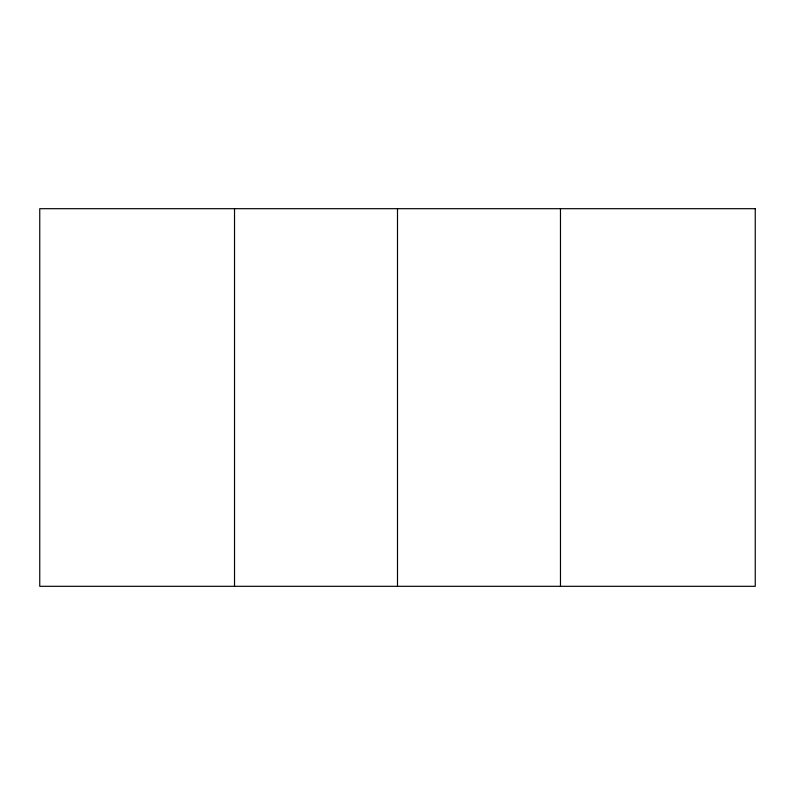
<?xml version="1.0" encoding="UTF-8"?>
<svg xmlns="http://www.w3.org/2000/svg" width="795" height="795" viewBox="0 0 795 795"><rect width="100%" height="100%" fill="white"/><g stroke="black" fill="none" stroke-linecap="round" stroke-linejoin="round"><path stroke-width="1.19" d="M560.475 208.688L560.475 586.312M397.5 208.688L397.5 586.312M234.525 208.688L234.525 586.312M755.25 208.688L39.75 208.688L39.75 586.312L755.25 586.312L755.25 208.688"/></g></svg>
